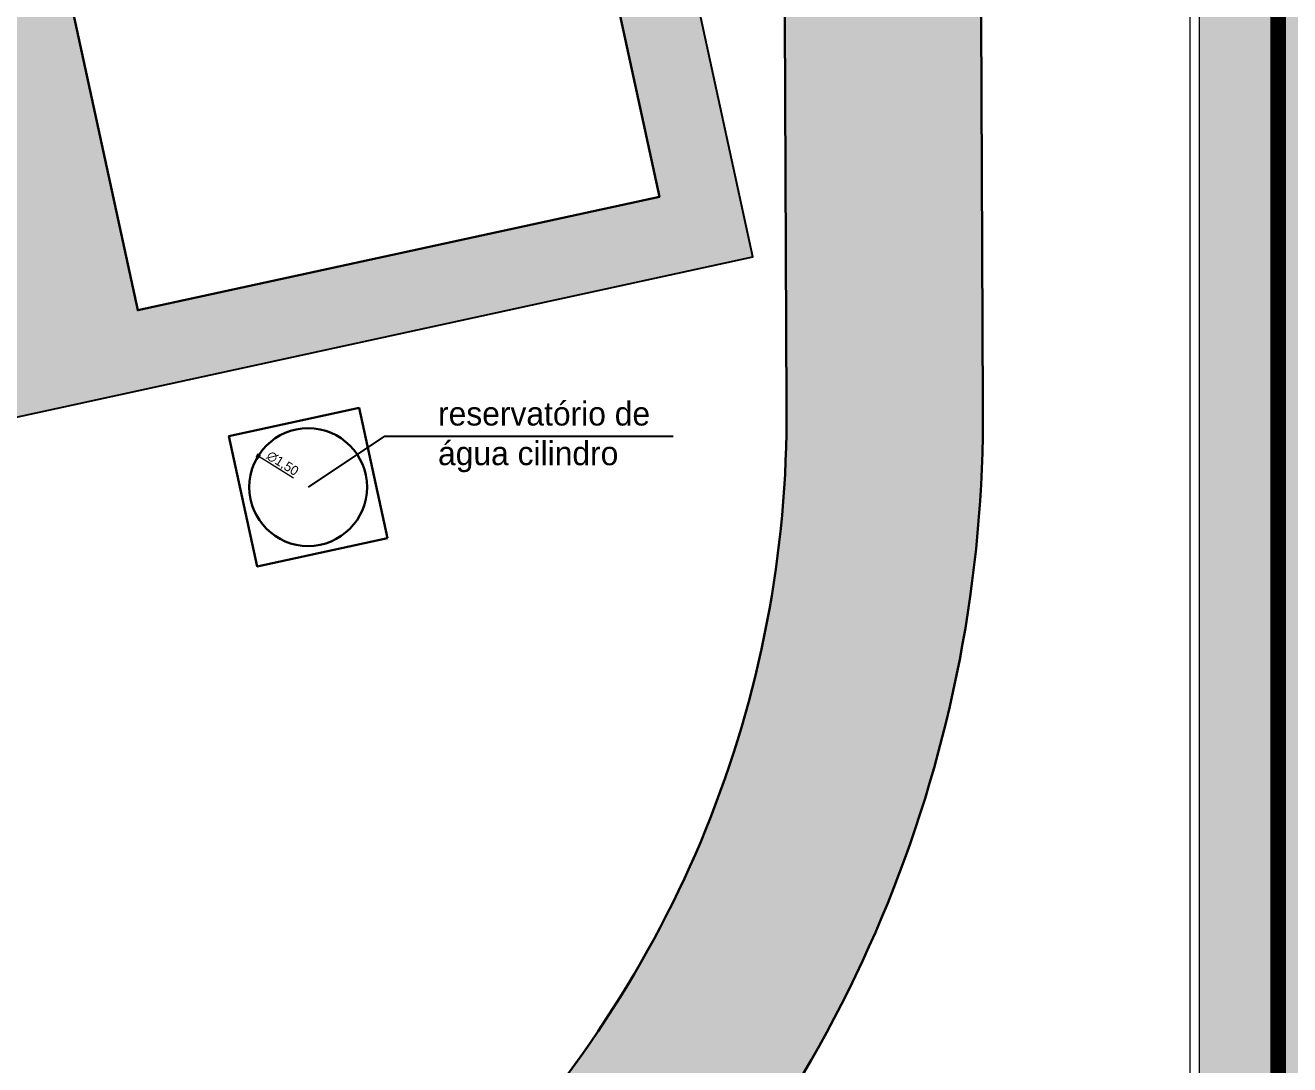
# Model space of a CAD drawing. Header units: millimetres. Extents: x 3006 to 6000, y 1661 to 3774.
# Drawn here: x 4716.93 to 4733.03, y 1850.97 to 1864.2 of the extents above; entities that cross this region are included whole.
import ezdxf

# ---------------------------------------------------------------- set-up
doc = ezdxf.new("R2010")
doc.units = ezdxf.units.MM
doc.header["$LTSCALE"] = 10
doc.linetypes.add('TT4', pattern=[0.1, 0.05, -0.05])
for name, color, linetype, lineweight in [('.15', 150, 'Continuous', 15), ('.20', 130, 'Continuous', 20), ('.25', 70, 'Continuous', 25), ('.30', 50, 'Continuous', 30), ('COTAS', 230, 'Continuous', 15)]:
    doc.layers.add(name, color=color, linetype=linetype, lineweight=lineweight)
doc.layers.add('.20 hachura', color=185, linetype='Continuous')
doc.layers.add('Escrita', color=34, linetype='Continuous')
doc.styles.add('Texto Wilian', font='himalaya.ttf')
doc.dimstyles.new('Cota 1-75 Exter WMJ', dxfattribs={"dimtxt": 0.12, "dimasz": 0.05, "dimexe": 0.05, "dimexo": 0.1, "dimgap": 0.002, "dimtad": 1, "dimzin": 1, "dimtxsty": 'Texto Wilian', "dimblk": 'BOXFILLED', "dimcen": 2.5, "dimclrd": 230, "dimclre": 230, "dimclrt": 104, "dimazin": 0, "dimtfac": 1, "dimtix": 1, "dimtmove": 0, "dimatfit": 3, "dimfxl": 0.3, "dimfxlon": 1, "dimlwd": 20, "dimarcsym": 1})

# ---------------------------------------------------------------- blocks, each defined once
blk = doc.blocks.new('_BoxFilled')
at = {"color": 0, "linetype": 'ByBlock', "lineweight": -2}
blk.add_line((-0.5, 0), (-1, 0), dxfattribs=at)
at = {"color": 0, "linetype": 'ByBlock'}
blk.add_solid([(-0.5, 0.5), (0.5, 0.5), (-0.5, -0.5), (0.5, -0.5)], dxfattribs=at)
blk = doc.blocks.new('*D896')
at = {"layer": 'COTAS', "color": 230, "linetype": 'Continuous', "lineweight": 20, "ltscale": 10, "transparency": 16777216}
blk.add_line((4720.348, 1858.439), (4719.941, 1858.693), dxfattribs=at)
at = {"layer": 'Defpoints', "color": 0, "ltscale": 10, "transparency": 16777216}
for p in [(4719.899, 1858.72), (4721.171, 1857.926)]:
    blk.add_point(p, dxfattribs=at)
at = {"layer": 'COTAS', "color": 230, "lineweight": 20, "ltscale": 10, "transparency": 16777216, "xscale": 0.05, "yscale": 0.05, "zscale": 0.05, "rotation": 148.033103695535}
blk.add_blockref('_BoxFilled', (4719.899, 1858.72), dxfattribs=at)
at = {"layer": 'COTAS', "color": 104, "ltscale": 10, "transparency": 16777216, "insert": (4720.206, 1858.619), "char_height": 0.12, "attachment_point": 5, "rotation": 328.0331, "style": 'Texto Wilian'}
blk.add_mtext('∅1,50', dxfattribs=at)

msp = doc.modelspace()

# ---------------------------------------------------------------- hatches: boundary and pattern name
at = {"layer": '.20 hachura'}
h = msp.add_hatch(dxfattribs=at)
h.set_pattern_fill('AR-HBONE', color=185, scale=0.0015)
h.paths.add_polyline_path([(4735.612, 1886.191), (4734.412, 1886.191), (4734.412, 1887.391), (4735.612, 1887.391)], flags=16)
h.paths.add_polyline_path([(4734.377, 1832.891), (4734.377, 1832.607), (4733.839, 1832.607), (4733.839, 1832.891)])
h.paths.add_polyline_path([(4735.732, 1884.969), (4739.008, 1884.969), (4739.008, 1885.097), (4737.808, 1885.7), (4737.808, 1887.885), (4739.008, 1888.485), (4739.008, 1888.591), (4733.888, 1888.591), (4733.887, 1890.517), (4732.787, 1891.117), (4732.787, 1892.417), (4733.887, 1893.017), (4733.888, 1932.768), (4731.888, 1932.766), (4731.888, 1837.869), (4681.49, 1837.869), (4676.659, 1842.7), (4655.483, 1842.679), (4650.673, 1837.869), (4617.01, 1837.869), (4617.009, 1835.869), (4648.673, 1835.869), (4648.249, 1835.445), (4649.31, 1834.385), (4650.794, 1835.869), (4714.858, 1835.869), (4714.434, 1835.445), (4715.495, 1834.385), (4716.979, 1835.869), (4732.412, 1835.869), (4732.412, 1827.649), (4732.912, 1827.649), (4733.512, 1828.849), (4735.012, 1828.849), (4735.612, 1827.649), (4736.109, 1827.649), (4736.109, 1830.549), (4739.008, 1830.549), (4739.008, 1831.146), (4737.808, 1831.746), (4737.808, 1833.246), (4739.008, 1833.846), (4739.008, 1834.346), (4736.764, 1834.346), (4733.888, 1837.222), (4733.888, 1857.411), (4733.888, 1859.071), (4733.888, 1880.549), (4732.788, 1881.149), (4732.788, 1882.449), (4733.888, 1883.049), (4733.888, 1884.969), (4734.292, 1884.969)])
h = msp.add_hatch(dxfattribs=at)
h.set_pattern_fill('GOST_WOOD', color=185, scale=0.1)
h.set_pattern_definition([(90, (200, 0), (0.6, -4e-17), [1, -0.2]), (90, (200.2, -0.2), (0.6, -4e-17), [0.6, -0.15, 0.3, -0.15]), (90, (200.4, -0.5), (0.6, -4e-17), [1, -0.2])])
h.paths.add_polyline_path([(4712.352, 1931.77), (4635.355, 1931.693, 0.416128), (4618.89, 1915.051), (4619.131, 1859.017, 0.412301), (4635.665, 1842.659), (4712.662, 1842.736, 0.416128), (4729.127, 1859.378), (4728.886, 1915.412, 0.412301)])
h.paths.add_polyline_path([(4712.358, 1929.27, -0.412301), (4726.386, 1915.39), (4726.627, 1859.356, -0.416128), (4712.657, 1845.236), (4635.66, 1845.159, -0.412301), (4621.631, 1859.039), (4621.39, 1915.073, -0.416128), (4635.361, 1929.193)], flags=16)
h = msp.add_hatch(dxfattribs=at)
h.set_pattern_fill('AR-HBONE', color=185, scale=0.0015)
h.paths.add_polyline_path([(4721.663, 1882.115), (4711.11, 1879.82), (4711.725, 1876.989), (4715.433, 1859.937), (4715.646, 1858.96), (4726.199, 1861.255)])
h.paths.add_polyline_path([(4714.657, 1877.626), (4721.302, 1879.071), (4725.009, 1862.02), (4718.365, 1860.575)], flags=16)

# ---------------------------------------------------------------- linework, layer by layer
at = {"layer": '.15', "color": 1, "linetype": 'TT4', "lineweight": 15, "ltscale": 0.3, "const_width": 0.2}
msp.add_lwpolyline([(4617.009, 1836.869), (4732.888, 1836.869), (4732.888, 1932.767)], dxfattribs=at)
at = {"layer": '.20', "ltscale": 10}
for p, q in [((4731.768, 1837.989), (4731.768, 1932.766)), ((4731.888, 1837.869), (4731.888, 1932.767))]:
    msp.add_line(p, q, dxfattribs=at)
at = {"layer": '.20 hachura', "color": 185}
msp.add_lwpolyline([(4715.433, 1859.937), (4715.646, 1858.96), (4726.199, 1861.255), (4721.663, 1882.115), (4711.11, 1879.82), (4711.725, 1876.989)], dxfattribs=at)
at = {"layer": '.25', "color": 70, "lineweight": 25}
for q in [(4720.535, 1858.323), (4725.183, 1858.971)]:
    msp.add_line((4721.509, 1858.971), q, dxfattribs=at)
at = {"layer": '.30', "color": 50, "lineweight": 30}
for points in [[(4728.886, 1915.412, 0.412301), (4712.352, 1931.77), (4635.355, 1931.693, 0.416128), (4618.89, 1915.051), (4619.131, 1859.017, 0.412301), (4635.665, 1842.659), (4712.662, 1842.736, 0.416128), (4729.127, 1859.378)], [(4726.386, 1915.39, 0.412301), (4712.358, 1929.27), (4635.361, 1929.193, 0.416128), (4621.39, 1915.073), (4621.631, 1859.039, 0.412301), (4635.66, 1845.159), (4712.657, 1845.236, 0.416128), (4726.627, 1859.356)]]:
    msp.add_lwpolyline(points, format="xyb", close=True, dxfattribs=at)
for points in [[(4714.657, 1877.626), (4721.302, 1879.071), (4725.009, 1862.02), (4718.365, 1860.575)], [(4721.544, 1857.674), (4721.184, 1859.332), (4719.525, 1858.972), (4719.886, 1857.313)]]:
    msp.add_lwpolyline(points, close=True, dxfattribs=at)
msp.add_circle((4720.535, 1858.323), 0.75, dxfattribs=at)

# ---------------------------------------------------------------- texts
at = {"layer": 'Escrita', "insert": (4722.189, 1859.41), "char_height": 0.30279, "width": 3.38842, "attachment_point": 1, "style": 'Texto Wilian'}
msp.add_mtext('reservatório de água cilindro', dxfattribs=at)

# ---------------------------------------------------------------- dimensions: what is measured, and where the dimension line sits
at = {"layer": 'COTAS', "ltscale": 10}
dim = msp.add_diameter_dim_2p(p1=(4721.171, 1857.926), p2=(4719.899, 1858.72), dimstyle='Cota 1-75 Exter WMJ', dxfattribs=at)
dim.commit()
dim.dimension.update_dxf_attribs({"geometry": '*D896', "text_midpoint": (4720.166, 1858.553), "dimtype": 163})

doc.saveas('drawing.dxf')
